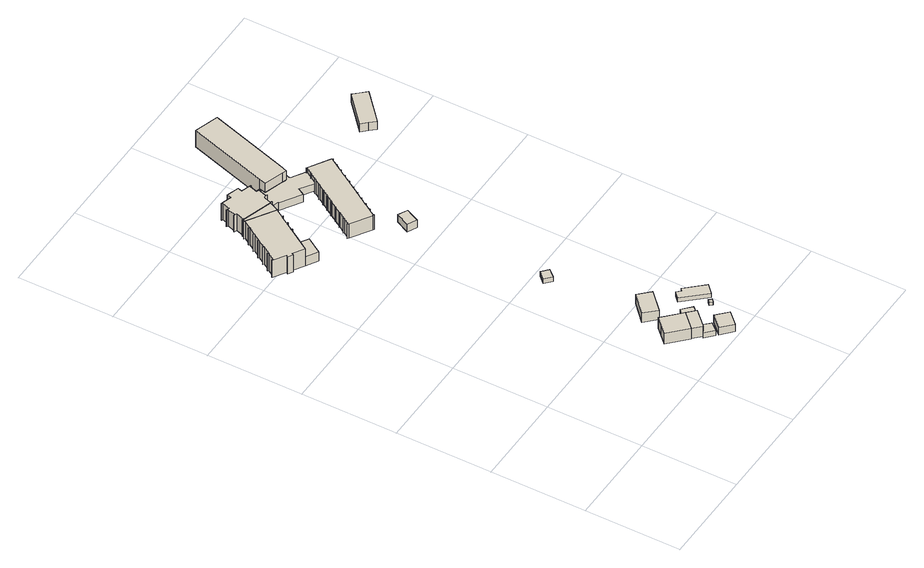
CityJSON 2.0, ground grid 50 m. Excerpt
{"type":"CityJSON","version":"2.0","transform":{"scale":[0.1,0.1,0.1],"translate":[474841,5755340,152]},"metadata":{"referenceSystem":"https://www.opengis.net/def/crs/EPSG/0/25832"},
"CityObjects":{
"building1":{"type":"Building","attributes":{"Gemeindeschluessel":"05766056","BezugspunktDach":"2000","function":"31001_1010","measuredHeight":9.7},"address":[{"country":"Germany","locality":"Oerlinghausen","thoroughfareNumber":"1","thoroughfareName":"Hellweg"}],"geometry":[{"type":"Solid","lod":"1","boundaries":[[[[0,1,2,3,4,5,6]],[[7,8,9,10,11,12,13]],[[7,13,6,5]],[[8,7,5,4]],[[9,8,4,3]],[[10,9,3,2]],[[11,10,2,1]],[[12,11,1,0]],[[13,12,0,6]]]]}]},
"building2":{"type":"Building","attributes":{"Gemeindeschluessel":"05766056","function":"31001_2000"},"address":[{"country":"Germany","locality":"Oerlinghausen","thoroughfareNumber":"1","thoroughfareName":"Hellweg"}],"children":["building2-1","building2-2"]},
"building2-1":{"type":"BuildingPart","attributes":{"BezugspunktDach":"2000","measuredHeight":9.7},"parents":["building2"],"geometry":[{"type":"Solid","lod":"1","boundaries":[[[[14,15,0,6,5,16,17,18]],[[19,20,21,22,23,24,25,26]],[[19,26,18,17]],[[20,19,17,16]],[[21,20,16,5]],[[22,21,5,6]],[[23,22,6,0]],[[24,23,0,15]],[[25,24,15,14]],[[26,25,14,18]]]]}]},
"building2-2":{"type":"BuildingPart","attributes":{"BezugspunktDach":"2000","measuredHeight":3.23},"parents":["building2"],"geometry":[{"type":"Solid","lod":"1","boundaries":[[[[27,28,29,30,31,32]],[[33,34,35,20,19,26]],[[33,26,32,31]],[[34,33,31,30]],[[35,34,30,29]],[[20,35,29,28]],[[19,20,28,27]],[[26,19,27,32]]]]}]},
"building3":{"type":"Building","attributes":{"Gemeindeschluessel":"05766056","BezugspunktDach":"2000","function":"31001_1110","measuredHeight":6.28},"address":[{"country":"Germany","locality":"Oerlinghausen","thoroughfareNumber":"1","thoroughfareName":"Hellweg"}],"geometry":[{"type":"Solid","lod":"1","boundaries":[[[[36,37,38,39]],[[40,41,42,43]],[[40,43,39,38]],[[41,40,38,37]],[[42,41,37,36]],[[43,42,36,39]]]]}]},
"building4":{"type":"Building","attributes":{"Gemeindeschluessel":"05766056","BezugspunktDach":"2000","function":"31001_2000","measuredHeight":7.02},"address":[{"country":"Germany","locality":"Oerlinghausen","thoroughfareNumber":"1","thoroughfareName":"Hellweg"}],"geometry":[{"type":"Solid","lod":"1","boundaries":[[[[44,45,46,47]],[[48,49,50,51]],[[48,51,47,46]],[[49,48,46,45]],[[50,49,45,44]],[[51,50,44,47]]]]}]},
"building5":{"type":"Building","attributes":{"Gemeindeschluessel":"05766056","BezugspunktDach":"2000","function":"31001_2000","measuredHeight":4.23},"address":[{"country":"Germany","locality":"Oerlinghausen","thoroughfareNumber":"1","thoroughfareName":"Hellweg"}],"geometry":[{"type":"Solid","lod":"1","boundaries":[[[[52,53,54,55,56]],[[57,58,59,60,61]],[[57,61,56,55]],[[58,57,55,54]],[[59,58,54,53]],[[60,59,53,52]],[[61,60,52,56]]]]}]},
"building6":{"type":"Building","attributes":{"Gemeindeschluessel":"05766056","BezugspunktDach":"2000","function":"31001_2000","measuredHeight":3.47},"address":[{"country":"Germany","locality":"Oerlinghausen","thoroughfareNumber":"1","thoroughfareName":"Hellweg"}],"geometry":[{"type":"Solid","lod":"1","boundaries":[[[[62,63,64,65]],[[66,67,68,69]],[[66,69,65,64]],[[67,66,64,63]],[[68,67,63,62]],[[69,68,62,65]]]]}]},
"building7":{"type":"Building","attributes":{"Gemeindeschluessel":"05766056","BezugspunktDach":"2000","function":"31001_2000","measuredHeight":1.88},"address":[{"country":"Germany","locality":"Oerlinghausen","thoroughfareNumber":"1","thoroughfareName":"Hellweg"}],"geometry":[{"type":"Solid","lod":"1","boundaries":[[[[70,71,72,73]],[[74,75,76,77]],[[74,77,73,72]],[[75,74,72,71]],[[76,75,71,70]],[[77,76,70,73]]]]}]},
"building8":{"type":"Building","attributes":{"Gemeindeschluessel":"05766056","BezugspunktDach":"2000","function":"31001_2000","measuredHeight":2.54},"address":[{"country":"Germany","locality":"Oerlinghausen","thoroughfareNumber":"1","thoroughfareName":"Hellweg"}],"geometry":[{"type":"Solid","lod":"1","boundaries":[[[[78,79,80,81,82,83]],[[84,85,86,87,88,89]],[[84,89,83,82]],[[85,84,82,81]],[[86,85,81,80]],[[87,86,80,79]],[[88,87,79,78]],[[89,88,78,83]]]]}]},
"building9":{"type":"Building","attributes":{"name":"Haus Neuland","Gemeindeschluessel":"05711000","function":"31001_2010"},"address":[{"country":"Germany","locality":"Bielefeld","thoroughfareNumber":"493","thoroughfareName":"Senner Hellweg"}],"children":["building9-1","building9-2","building9-3","building9-4","building9-5","building9-6","building9-7"]},
"building9-1":{"type":"BuildingPart","attributes":{"BezugspunktDach":"2000","measuredHeight":8.87},"parents":["building9"],"geometry":[{"type":"Solid","lod":"1","boundaries":[[[[90,91,92,93,94,95,96,97,98,99,100,101,102,103,104,105,106,107,108,109,110,111,112,113,114,115,116,117,118,119,120,121,122,123,124,125,126,127,128,129,130,131,132,133,134,135,136,137,138,139,140,141,142,143,144,145,146,147,148,149,150,151,152,153,154,155,156,157,158,159,160,161,162,163,164,165,166,167,168,169,170,171,172,173,174,175,176,177,178,179]],[[180,181,182,183,184,185,186,187,188,189,190,191,192,193,194,195,196,197,198,199,200,201,202,203,204,205,206,207,208,209,210,211,212,213,214,215,216,217,218,219,220,221,222,223,224,225,226,227,228,229,230,231,232,233,234,235,236,237,238,239,240,241,242,243,244,245,246,247,248,249,250,251,252,253,254,255,256,257,258,259,260,261,262,263,264,265,266,267,268,269]],[[180,269,179,178]],[[181,180,178,177]],[[182,181,177,176]],[[183,182,176,175]],[[184,183,175,174]],[[185,184,174,173]],[[186,185,173,172]],[[187,186,172,171]],[[188,187,171,170]],[[189,188,170,169]],[[190,189,169,168]],[[191,190,168,167]],[[192,191,167,166]],[[193,192,166,165]],[[194,193,165,164]],[[195,194,164,163]],[[196,195,163,162]],[[197,196,162,161]],[[198,197,161,160]],[[199,198,160,159]],[[200,199,159,158]],[[201,200,158,157]],[[202,201,157,156]],[[203,202,156,155]],[[204,203,155,154]],[[205,204,154,153]],[[206,205,153,152]],[[207,206,152,151]],[[208,207,151,150]],[[209,208,150,149]],[[210,209,149,148]],[[211,210,148,147]],[[212,211,147,146]],[[213,212,146,145]],[[214,213,145,144]],[[215,214,144,143]],[[216,215,143,142]],[[217,216,142,141]],[[218,217,141,140]],[[219,218,140,139]],[[220,219,139,138]],[[221,220,138,137]],[[222,221,137,136]],[[223,222,136,135]],[[224,223,135,134]],[[225,224,134,133]],[[226,225,133,132]],[[227,226,132,131]],[[228,227,131,130]],[[229,228,130,129]],[[230,229,129,128]],[[231,230,128,127]],[[232,231,127,126]],[[233,232,126,125]],[[234,233,125,124]],[[235,234,124,123]],[[236,235,123,122]],[[237,236,122,121]],[[238,237,121,120]],[[239,238,120,119]],[[240,239,119,118]],[[241,240,118,117]],[[242,241,117,116]],[[243,242,116,115]],[[244,243,115,114]],[[245,244,114,113]],[[246,245,113,112]],[[247,246,112,111]],[[248,247,111,110]],[[249,248,110,109]],[[250,249,109,108]],[[251,250,108,107]],[[252,251,107,106]],[[253,252,106,105]],[[254,253,105,104]],[[255,254,104,103]],[[256,255,103,102]],[[257,256,102,101]],[[258,257,101,100]],[[259,258,100,99]],[[260,259,99,98]],[[261,260,98,97]],[[262,261,97,96]],[[263,262,96,95]],[[264,263,95,94]],[[265,264,94,93]],[[266,265,93,92]],[[267,266,92,91]],[[268,267,91,90]],[[269,268,90,179]]]]}]},
"building9-2":{"type":"BuildingPart","attributes":{"BezugspunktDach":"2000","measuredHeight":10.5},"address":[{"country":"Germany","locality":"Bielefeld","thoroughfareNumber":"493","thoroughfareName":"Senner Hellweg"}],"parents":["building9"],"geometry":[{"type":"Solid","lod":"1","boundaries":[[[[270,271,272,273,274,275]],[[276,277,278,279,280,281]],[[276,281,275,274]],[[277,276,274,273]],[[278,277,273,272]],[[279,278,272,271]],[[280,279,271,270]],[[281,280,270,275]]]]}]},
"building9-3":{"type":"BuildingPart","attributes":{"BezugspunktDach":"2000","measuredHeight":10.18},"address":[{"country":"Germany","locality":"Bielefeld","thoroughfareNumber":"493","thoroughfareName":"Senner Hellweg"}],"parents":["building9"],"geometry":[{"type":"Solid","lod":"1","boundaries":[[[[282,283,284,285,286,287,288,289,290,291,292,293,294,295,296,297,298,299,300,301,302,303,304,305,306,307,308,309,310,311,312,313,314,315,316,317]],[[318,319,320,321,322,323,324,325,326,327,328,329,330,331,332,333,334,335,336,337,338,339,340,341,342,343,344,345,346,347,348,349,350,351,352,353]],[[318,353,317,316]],[[319,318,316,315]],[[320,319,315,314]],[[321,320,314,313]],[[322,321,313,312]],[[323,322,312,311]],[[324,323,311,310]],[[325,324,310,309]],[[326,325,309,308]],[[327,326,308,307]],[[328,327,307,306]],[[329,328,306,305]],[[330,329,305,304]],[[331,330,304,303]],[[332,331,303,302]],[[333,332,302,301]],[[334,333,301,300]],[[335,334,300,299]],[[336,335,299,298]],[[337,336,298,297]],[[338,337,297,296]],[[339,338,296,295]],[[340,339,295,294]],[[341,340,294,293]],[[342,341,293,292]],[[343,342,292,291]],[[344,343,291,290]],[[345,344,290,289]],[[346,345,289,288]],[[347,346,288,287]],[[348,347,287,286]],[[349,348,286,285]],[[350,349,285,284]],[[351,350,284,283]],[[352,351,283,282]],[[353,352,282,317]]]]}]},
"building9-4":{"type":"BuildingPart","attributes":{"BezugspunktDach":"2000","measuredHeight":4.58},"address":[{"country":"Germany","locality":"Bielefeld","thoroughfareNumber":"493","thoroughfareName":"Senner Hellweg"}],"parents":["building9"],"geometry":[{"type":"Solid","lod":"1","boundaries":[[[[354,355,356,357,358,359,360,361,362,363,364,365,366,367,368,369,370,371,372,373,374,375,376,377,378,379,380,381,382,383,384,385,386,387,388,389]],[[390,391,392,393,394,395,396,397,398,399,400,401,402,403,404,405,406,407,408,409,410,411,412,413,414,415,416,417,418,419,420,421,422,423,424,425]],[[390,425,389,388]],[[391,390,388,387]],[[392,391,387,386]],[[393,392,386,385]],[[394,393,385,384]],[[395,394,384,383]],[[396,395,383,382]],[[397,396,382,381]],[[398,397,381,380]],[[399,398,380,379]],[[400,399,379,378]],[[401,400,378,377]],[[402,401,377,376]],[[403,402,376,375]],[[404,403,375,374]],[[405,404,374,373]],[[406,405,373,372]],[[407,406,372,371]],[[408,407,371,370]],[[409,408,370,369]],[[410,409,369,368]],[[411,410,368,367]],[[412,411,367,366]],[[413,412,366,365]],[[414,413,365,364]],[[415,414,364,363]],[[416,415,363,362]],[[417,416,362,361]],[[418,417,361,360]],[[419,418,360,359]],[[420,419,359,358]],[[421,420,358,357]],[[422,421,357,356]],[[423,422,356,355]],[[424,423,355,354]],[[425,424,354,389]]]]}]},
"building9-5":{"type":"BuildingPart","attributes":{"BezugspunktDach":"2000","measuredHeight":10.63},"address":[{"country":"Germany","locality":"Bielefeld","thoroughfareNumber":"493","thoroughfareName":"Senner Hellweg"}],"parents":["building9"],"geometry":[{"type":"Solid","lod":"1","boundaries":[[[[426,427,428,429,430,431,432,433,434,435,436,437,438,439,440,441,442,443,444,445,446,447,448,449,450,451,452,453,454,455,456,457,458,459,460,461,462,463,464,465,466,467,468,469,470,471,472,473,474]],[[276,475,476,477,478,479,480,481,482,483,484,485,486,487,488,489,490,491,492,493,494,495,496,497,498,499,500,501,502,503,504,505,506,507,508,509,510,511,512,513,514,515,516,517,518,519,520,521,277]],[[276,277,474,473]],[[475,276,473,472]],[[476,475,472,471]],[[477,476,471,470]],[[478,477,470,469]],[[479,478,469,468]],[[480,479,468,467]],[[481,480,467,466]],[[482,481,466,465]],[[483,482,465,464]],[[484,483,464,463]],[[485,484,463,462]],[[486,485,462,461]],[[487,486,461,460]],[[488,487,460,459]],[[489,488,459,458]],[[490,489,458,457]],[[491,490,457,456]],[[492,491,456,455]],[[493,492,455,454]],[[494,493,454,453]],[[495,494,453,452]],[[496,495,452,451]],[[497,496,451,450]],[[498,497,450,449]],[[499,498,449,448]],[[500,499,448,447]],[[501,500,447,446]],[[502,501,446,445]],[[503,502,445,444]],[[504,503,444,443]],[[505,504,443,442]],[[506,505,442,441]],[[507,506,441,440]],[[508,507,440,439]],[[509,508,439,438]],[[510,509,438,437]],[[511,510,437,436]],[[512,511,436,435]],[[513,512,435,434]],[[514,513,434,433]],[[515,514,433,432]],[[516,515,432,431]],[[517,516,431,430]],[[518,517,430,429]],[[519,518,429,428]],[[520,519,428,427]],[[521,520,427,426]],[[277,521,426,474]]]]}]},
"building9-6":{"type":"BuildingPart","attributes":{"BezugspunktDach":"2000","measuredHeight":5.64},"parents":["building9"],"geometry":[{"type":"Solid","lod":"1","boundaries":[[[[522,523,524,525]],[[526,491,490,527]],[[526,527,525,524]],[[491,526,524,523]],[[490,491,523,522]],[[527,490,522,525]]]]}]},
"building9-7":{"type":"BuildingPart","attributes":{"BezugspunktDach":"2000","measuredHeight":10.36},"address":[{"country":"Germany","locality":"Bielefeld","thoroughfareNumber":"493","thoroughfareName":"Senner Hellweg"}],"parents":["building9"],"geometry":[{"type":"Solid","lod":"1","boundaries":[[[[528,529,530,531,532,533,534,535]],[[394,393,392,391,390,536,537,395]],[[394,395,535,534]],[[393,394,534,533]],[[392,393,533,532]],[[391,392,532,531]],[[390,391,531,530]],[[536,390,530,529]],[[537,536,529,528]],[[395,537,528,535]]]]}]},
"building10":{"type":"Building","attributes":{"Gemeindeschluessel":"05711000","BezugspunktDach":"2000","function":"31001_9998","measuredHeight":5.55},"address":[{"country":"Germany","locality":"Bielefeld","thoroughfareNumber":"493","thoroughfareName":"Senner Hellweg"}],"geometry":[{"type":"Solid","lod":"1","boundaries":[[[[538,539,540,541]],[[542,543,544,545]],[[542,545,541,540]],[[543,542,540,539]],[[544,543,539,538]],[[545,544,538,541]]]]}]},
"building11":{"type":"Building","attributes":{"Gemeindeschluessel":"05711000","BezugspunktDach":"2000","function":"31001_2512","measuredHeight":6.37},"address":[{"country":"Germany","locality":"Bielefeld","thoroughfareNumber":"493","thoroughfareName":"Senner Hellweg"}],"geometry":[{"type":"Solid","lod":"1","boundaries":[[[[546,547,548,549,550,551,552]],[[553,554,555,556,557,558,559]],[[553,559,552,551]],[[554,553,551,550]],[[555,554,550,549]],[[556,555,549,548]],[[557,556,548,547]],[[558,557,547,546]],[[559,558,546,552]]]]}]}
},
"vertices":[
[781,236,94],[775,242,94],[689,325,94],[651,286,94],[613,247,94],[705,158,94],[743,197,94],[705,158,29],[613,247,29],[651,286,29],[689,325,29],[775,242,29],[781,236,29],[743,197,29],
[783,158,94],[821,197,94],[744,120,94],[745,118,94],[777,151,94],[745,118,30],[744,120,30],[705,158,30],[743,197,30],[781,236,30],[821,197,30],[783,158,30],[777,151,30],
[745,118,62],[744,120,62],[738,114,62],[780,74,62],[813,114,62],[777,151,62],[813,114,30],[780,74,30],[738,114,30],
[848,126,77],[789,64,77],[846,10,77],[905,72,77],[846,10,32],[789,64,32],[848,126,32],[905,72,32],
[770,492,92],[678,405,92],[734,346,92],[826,434,92],[734,346,35],[678,405,35],[770,492,35],[826,434,35],
[817,285,61],[775,242,61],[781,236,61],[821,197,61],[864,241,61],[821,197,33],[781,236,33],[775,242,33],[817,285,33],[864,241,33],
[721,968,43],[686,930,43],[720,899,43],[755,938,43],[720,899,16],[686,930,16],[721,968,16],[755,938,16],
[944,212,54],[931,200,54],[943,186,54],[956,198,54],[943,186,35],[931,200,35],[944,212,35],[956,198,35],
[876,333,60],[982,218,60],[1025,259,60],[939,353,60],[927,341,60],[908,362,60],[927,341,35],[939,353,35],[1025,259,35],[982,218,35],[876,333,35],[908,362,35],
[637,2154,181],[640,2153,181],[619,2120,181],[617,2122,181],[615,2119,181],[618,2118,181],[597,2085,181],[594,2087,181],[593,2084,181],[596,2082,181],[575,2050,181],[572,2052,181],[570,2049,181],[573,2047,181],[553,2015,181],[550,2017,181],[548,2014,181],[551,2012,181],[530,1980,181],[527,1982,181],[526,1979,181],[529,1977,181],[508,1945,181],[505,1947,181],[503,1944,181],[506,1942,181],[486,1910,181],[483,1912,181],[481,1910,181],[484,1908,181],[464,1875,181],[461,1877,181],[459,1875,181],[462,1873,181],[441,1841,181],[438,1842,181],[437,1840,181],[440,1838,181],[419,1805,181],[416,1807,181],[414,1805,181],[421,1800,181],[522,1735,181],[523,1736,181],[529,1732,181],[531,1735,181],[528,1737,181],[548,1769,181],[551,1767,181],[553,1770,181],[550,1772,181],[571,1804,181],[574,1802,181],[575,1805,181],[572,1807,181],[593,1839,181],[596,1837,181],[597,1840,181],[594,1842,181],[615,1874,181],[618,1872,181],[620,1875,181],[617,1877,181],[637,1909,181],[640,1907,181],[642,1910,181],[639,1912,181],[659,1944,181],[662,1942,181],[664,1945,181],[661,1947,181],[681,1979,181],[684,1977,181],[686,1980,181],[683,1982,181],[703,2014,181],[706,2012,181],[708,2015,181],[705,2017,181],[725,2049,181],[728,2048,181],[730,2051,181],[727,2052,181],[748,2085,181],[751,2083,181],[752,2086,181],[747,2089,181],[747,2090,181],[645,2154,181],[639,2157,181],[645,2154,93],[747,2090,93],[747,2089,93],[752,2086,93],[751,2083,93],[748,2085,93],[727,2052,93],[730,2051,93],[728,2048,93],[725,2049,93],[705,2017,93],[708,2015,93],[706,2012,93],[703,2014,93],[683,1982,93],[686,1980,93],[684,1977,93],[681,1979,93],[661,1947,93],[664,1945,93],[662,1942,93],[659,1944,93],[639,1912,93],[642,1910,93],[640,1907,93],[637,1909,93],[617,1877,93],[620,1875,93],[618,1872,93],[615,1874,93],[594,1842,93],[597,1840,93],[596,1837,93],[593,1839,93],[572,1807,93],[575,1805,93],[574,1802,93],[571,1804,93],[550,1772,93],[553,1770,93],[551,1767,93],[548,1769,93],[528,1737,93],[531,1735,93],[529,1732,93],[523,1736,93],[522,1735,93],[421,1800,93],[414,1805,93],[416,1807,93],[419,1805,93],[440,1838,93],[437,1840,93],[438,1842,93],[441,1841,93],[462,1873,93],[459,1875,93],[461,1877,93],[464,1875,93],[484,1908,93],[481,1910,93],[483,1912,93],[486,1910,93],[506,1942,93],[503,1944,93],[505,1947,93],[508,1945,93],[529,1977,93],[526,1979,93],[527,1982,93],[530,1980,93],[551,2012,93],[548,2014,93],[550,2017,93],[553,2015,93],[573,2047,93],[570,2049,93],[572,2052,93],[575,2050,93],[596,2082,93],[593,2084,93],[594,2087,93],[597,2085,93],[618,2118,93],[615,2119,93],[617,2122,93],[619,2120,93],[640,2153,93],[637,2154,93],[639,2157,93],
[327,2152,208],[331,2163,208],[174,2212,208],[169,2202,208],[307,2114,208],[313,2123,208],[307,2114,103],[169,2202,103],[174,2212,103],[331,2163,103],[327,2152,103],[313,2123,103],
[275,2358,209],[268,2336,209],[212,2353,209],[211,2350,209],[217,2348,209],[204,2306,209],[189,2311,209],[188,2307,209],[194,2305,209],[181,2263,209],[175,2265,209],[174,2262,209],[189,2257,209],[177,2215,209],[170,2217,209],[169,2214,209],[174,2212,209],[331,2163,209],[341,2160,209],[342,2163,209],[335,2165,209],[340,2182,209],[348,2207,209],[368,2201,209],[369,2204,209],[362,2206,209],[375,2248,209],[382,2246,209],[383,2250,209],[363,2256,209],[376,2298,209],[383,2296,209],[383,2299,209],[384,2299,209],[331,2316,209],[338,2339,209],[331,2316,107],[384,2299,107],[383,2299,107],[383,2296,107],[376,2298,107],[363,2256,107],[383,2250,107],[382,2246,107],[375,2248,107],[362,2206,107],[369,2204,107],[368,2201,107],[348,2207,107],[340,2182,107],[335,2165,107],[342,2163,107],[341,2160,107],[331,2163,107],[174,2212,107],[169,2214,107],[170,2217,107],[177,2215,107],[189,2257,107],[174,2262,107],[175,2265,107],[181,2263,107],[194,2305,107],[188,2307,107],[189,2311,107],[204,2306,107],[217,2348,107],[211,2350,107],[212,2353,107],[268,2336,107],[275,2358,107],[338,2339,107],
[383,2296,155],[376,2298,155],[363,2256,155],[383,2250,155],[382,2246,155],[375,2248,155],[362,2206,155],[369,2204,155],[368,2201,155],[348,2207,155],[340,2182,155],[401,2164,155],[399,2159,155],[503,2093,155],[525,2128,155],[593,2084,155],[594,2087,155],[597,2085,155],[618,2118,155],[615,2119,155],[617,2122,155],[619,2120,155],[640,2153,155],[637,2154,155],[639,2157,155],[645,2154,155],[639,2158,155],[567,2203,155],[582,2245,155],[562,2251,155],[548,2208,155],[527,2215,155],[528,2216,155],[426,2248,155],[436,2282,155],[383,2299,155],[436,2282,109],[426,2248,109],[528,2216,109],[527,2215,109],[548,2208,109],[562,2251,109],[582,2245,109],[567,2203,109],[639,2158,109],[645,2154,109],[639,2157,109],[637,2154,109],[640,2153,109],[619,2120,109],[617,2122,109],[615,2119,109],[618,2118,109],[597,2085,109],[594,2087,109],[593,2084,109],[525,2128,109],[503,2093,109],[399,2159,109],[401,2164,109],[340,2182,109],[348,2207,109],[368,2201,109],[369,2204,109],[362,2206,109],[375,2248,109],[382,2246,109],[383,2250,109],[363,2256,109],[376,2298,109],[383,2296,109],[383,2299,109],
[164,2205,209],[162,2202,209],[168,2198,209],[144,2161,209],[139,2165,209],[137,2162,209],[142,2158,209],[119,2121,209],[113,2125,209],[111,2122,209],[117,2118,209],[93,2081,209],[88,2084,209],[86,2081,209],[91,2078,209],[68,2041,209],[62,2044,209],[60,2041,209],[66,2038,209],[43,2001,209],[37,2005,209],[35,2001,209],[40,1998,209],[17,1961,209],[11,1964,209],[9,1961,209],[72,1921,209],[66,1912,209],[88,1898,209],[94,1907,209],[151,1871,209],[204,1954,209],[228,1991,209],[234,1987,209],[236,1990,209],[230,1994,209],[253,2031,209],[259,2027,209],[261,2030,209],[255,2034,209],[279,2071,209],[285,2068,209],[287,2070,209],[281,2074,209],[305,2111,209],[310,2108,209],[312,2111,209],[307,2114,209],[169,2202,209],[312,2111,103],[310,2108,103],[305,2111,103],[281,2074,103],[287,2070,103],[285,2068,103],[279,2071,103],[255,2034,103],[261,2030,103],[259,2027,103],[253,2031,103],[230,1994,103],[236,1990,103],[234,1987,103],[228,1991,103],[204,1954,103],[151,1871,103],[94,1907,103],[88,1898,103],[66,1912,103],[72,1921,103],[9,1961,103],[11,1964,103],[17,1961,103],[40,1998,103],[35,2001,103],[37,2005,103],[43,2001,103],[66,2038,103],[60,2041,103],[62,2044,103],[68,2041,103],[91,2078,103],[86,2081,103],[88,2084,103],[93,2081,103],[117,2118,103],[111,2122,103],[113,2125,103],[119,2121,103],[142,2158,103],[137,2162,103],[139,2165,103],[144,2161,103],[168,2198,103],[162,2202,103],[164,2205,103],
[204,1954,159],[151,1871,159],[210,1834,159],[263,1917,159],[210,1834,103],[263,1917,103],
[689,2660,212],[566,2699,212],[436,2282,212],[426,2248,212],[528,2216,212],[527,2215,212],[548,2208,212],[562,2251,212],[566,2699,109],[689,2660,109],
[703,1711,54],[669,1640,54],[716,1617,54],[750,1688,54],[716,1617,7],[669,1640,7],[703,1711,7],[750,1688,7],
[1316,2233,72],[1289,2263,72],[1262,2292,72],[1113,2157,72],[1140,2127,72],[1167,2097,72],[1309,2226,72],[1167,2097,22],[1140,2127,22],[1113,2157,22],[1262,2292,22],[1289,2263,22],[1316,2233,22],[1309,2226,22]
]}
